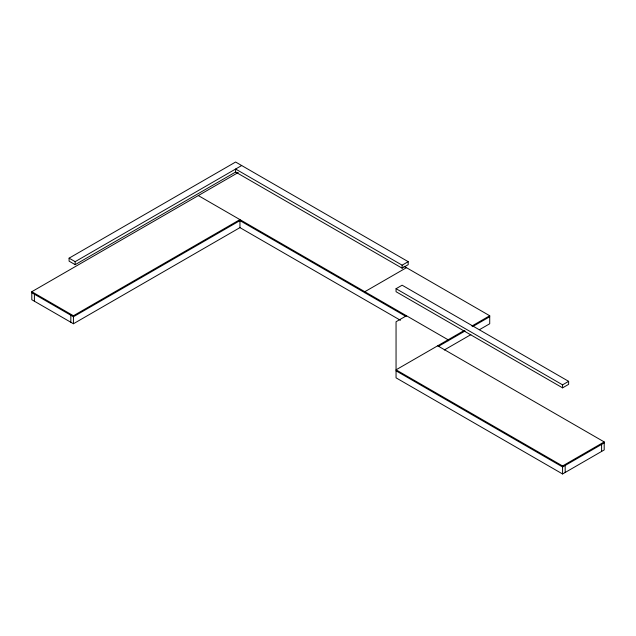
<?xml version="1.0" encoding="UTF-8"?>
<svg xmlns="http://www.w3.org/2000/svg" width="636" height="636" viewBox="0 0 636 636"><rect width="100%" height="100%" fill="white"/><g stroke="black" fill="none" stroke-linecap="round" stroke-linejoin="round"><path stroke-width="0.95" d="M235.67 172.006L75.167 264.671L69.093 261.165L69.093 258.16L235.606 162.029L408.193 261.666L408.193 264.671L402.127 268.177L235.606 172.038L235.606 169.033L402.127 265.172L408.193 261.666M69.093 258.16L75.167 261.666L241.68 165.535M31.8 291.709L73.426 315.75L239.947 219.611L239.947 227.624L73.426 323.756L31.8 299.723L31.8 291.709L238.246 172.523M239.947 220.613L73.426 316.752L31.8 292.711M406.46 267.677L364.833 291.709L364.833 292.711M396.053 288.704L402.127 285.206L568.64 381.338L568.64 384.343L562.574 387.849L396.053 291.709L396.053 288.704L562.574 384.844L568.64 381.338M406.46 315.75L396.053 321.752L396.053 377.84L562.574 473.971L604.2 449.938L604.2 441.925L437.687 345.793M464.232 330.466L396.053 369.826L562.574 465.965L604.2 441.925M471.88 326.045L489.72 315.75L489.72 323.756L479.433 329.694M438.299 346.437L465.083 330.974M472.58 326.642L489.72 316.752M444.302 349.983L470.863 334.647M604.2 442.926L562.574 466.967L396.053 370.828M403.884 266.19L489.72 315.75M198.313 195.578L448.094 339.783L448.094 340.785M239.518 220.366L406.03 316.497M239.605 227.426L400.442 320.282M601.6 444.429L601.6 451.441M565.173 465.465L565.173 472.469M562.574 384.844L562.574 387.849M562.574 465.965L562.574 473.971M402.127 265.172L402.127 268.177M75.167 261.666L75.167 264.671M73.426 315.75L73.426 323.756M70.827 315.249L70.827 322.253M34.4 294.214L34.4 301.226"/></g></svg>
